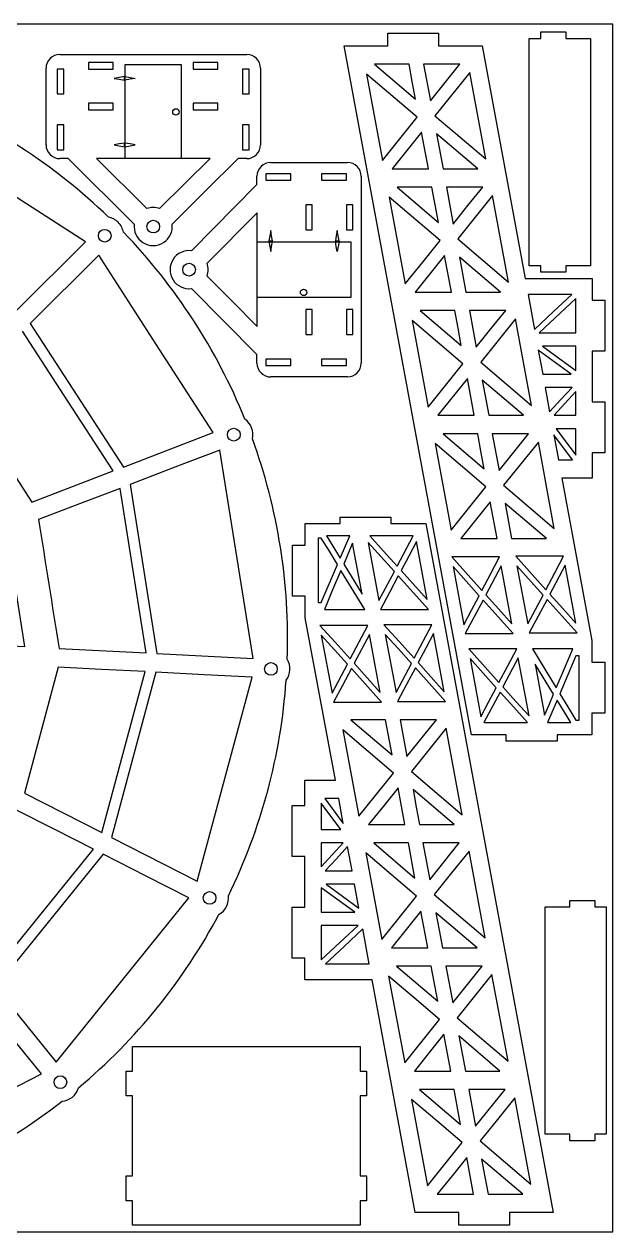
# Model space of a CAD drawing. Extents: x 0 to 710, y 0 to 570.
# Drawn here: x 432 to 710, y 0 to 570 of the extents above; entities that cross this region are included whole.
import ezdxf

# ---------------------------------------------------------------- set-up
doc = ezdxf.new("R2010")
doc.units = 0
doc.header["$MEASUREMENT"] = 0
doc.layers.add('DEFAULT', color=1, linetype='Continuous')

msp = doc.modelspace()

# ---------------------------------------------------------------- linework, layer by layer
at = {"color": 5}
msp.add_lwpolyline([(0, 0), (710, 0), (710, 570), (0, 570)], close=True, dxfattribs=at)
at = {"layer": 'DEFAULT'}
for p, q in [((603.7085, 559.822), (603.7085, 565.822)), ((603.7085, 565.822), (627.7085, 565.822)), ((627.7085, 565.822), (627.7085, 559.822)), ((675.9725, 563.295), (675.9725, 566.3265)), ((675.9725, 566.3265), (687.739, 566.3265)), ((687.739, 566.3265), (687.739, 563.295)), ((643.2035, 234.6085), (583.1325, 559.822)), ((583.1325, 559.822), (603.7085, 559.822)), ((627.7085, 559.822), (648.2845, 559.822)), ((648.2845, 559.822), (668.558, 449.9023)), ((670.501, 455.99135), (670.501, 563.295)), ((670.501, 563.295), (675.9725, 563.295)), ((687.739, 563.295), (699.3965, 563.295)), ((699.3965, 563.295), (699.3965, 455.99135)), ((448.9179, 555.6955), (537.16, 555.6955)), ((442.40685, 513.0465), (442.40685, 549.1845)), ((450.79885, 548.828), (447.7343, 548.828)), ((447.7343, 548.828), (447.7343, 537.0545)), ((450.79885, 537.0545), (450.79885, 548.828)), ((474.1742, 551.8385), (462.4004, 551.8385)), ((462.4004, 551.8385), (462.4004, 548.7745)), ((462.4004, 548.7745), (474.1742, 548.7745)), ((474.1742, 548.7745), (474.1742, 551.8385)), ((523.5875, 551.839), (511.814, 551.839)), ((511.814, 551.839), (511.814, 548.7745)), ((511.814, 548.7745), (523.5875, 548.7745)), ((523.5875, 548.7745), (523.5875, 551.839)), ((538.2905, 548.8285), (535.226, 548.8285)), ((535.226, 548.8285), (535.226, 537.055)), ((538.2905, 537.055), (538.2905, 548.8285)), ((543.656, 549.1875), (543.6715, 513.0495)), ((613.8055, 551.1555), (597.426, 551.1555)), ((597.426, 551.1555), (616.86, 534.585)), ((615.333, 542.87), (613.8055, 551.1555)), ((637.818, 551.1555), (620.6735, 551.1555)), ((620.6735, 551.1555), (623.8905, 533.815)), ((642.4105, 547.2295), (625.99, 526.7995)), ((630.8545, 542.485), (637.818, 551.1555)), ((649.96, 506.3695), (642.4105, 547.2295)), ((617.633, 526.0285), (593.664, 546.4575)), ((593.664, 546.4575), (601.2555, 505.6)), ((616.86, 534.585), (615.333, 542.87)), ((623.8905, 533.815), (630.8545, 542.485)), ((447.7343, 537.0545), (450.79885, 537.0545)), ((535.226, 537.055), (538.2905, 537.055)), ((474.1742, 532.6445), (462.4004, 532.6445)), ((462.4004, 532.6445), (462.4004, 529.58)), ((474.1742, 529.58), (474.1742, 532.6445)), ((523.5875, 532.6445), (511.814, 532.6445)), ((511.814, 532.6445), (511.814, 529.58)), ((523.5875, 529.58), (523.5875, 532.6445)), ((462.4004, 529.58), (474.1742, 529.58)), ((511.814, 529.58), (523.5875, 529.58)), ((609.444, 515.8145), (617.633, 526.0285)), ((625.99, 526.7995), (637.975, 516.5845)), ((450.79885, 522.4915), (447.7343, 522.4915)), ((447.7343, 522.4915), (447.7343, 510.718)), ((450.79885, 510.718), (450.79885, 522.4915)), ((538.2905, 522.4915), (535.226, 522.4915)), ((535.226, 522.4915), (535.226, 510.718)), ((538.2905, 510.718), (538.2905, 522.4915)), ((619.7305, 519.0145), (605.8035, 501.674)), ((622.9475, 501.674), (619.7305, 519.0145)), ((601.2555, 505.6), (609.444, 515.8145)), ((646.195, 501.674), (626.7725, 518.2345)), ((626.7725, 518.2345), (629.8635, 501.674)), ((637.975, 516.5845), (649.96, 506.3695)), ((447.7343, 510.718), (450.79885, 510.718)), ((535.226, 510.718), (538.2905, 510.718)), ((452.89165, 506.5355), (448.9179, 506.5355)), ((484.0896, 475.6614), (452.89165, 506.5355)), ((519.853, 506.5515), (466.1787, 506.5515)), ((466.1787, 506.5515), (490.01005, 482.9688)), ((507.9365, 494.75905), (519.853, 506.5515)), ((533.125, 506.5355), (517.53, 491.0991)), ((537.1455, 506.5355), (533.125, 506.5355)), ((548.511, 504.74), (584.649, 504.74)), ((605.8035, 501.674), (614.3755, 501.674)), ((614.3755, 501.674), (622.9475, 501.674)), ((629.8635, 501.674), (638.0295, 501.674)), ((638.0295, 501.674), (646.195, 501.674)), ((542, 494.255), (542, 498.22875)), ((557.956, 499.4123), (546.1825, 499.4123)), ((546.1825, 499.4123), (546.1825, 496.34775)), ((546.1825, 496.34775), (557.956, 496.34775)), ((557.956, 496.34775), (557.956, 499.4123)), ((584.2925, 499.4123), (572.519, 499.4123)), ((572.519, 499.4123), (572.519, 496.34775)), ((572.519, 496.34775), (584.2925, 496.34775)), ((584.2925, 496.34775), (584.2925, 499.4123)), ((591.16, 498.22875), (591.16, 409.9866)), ((460.9988, 467.27025), (419.0987, 494.24685)), ((496.02025, 482.96685), (507.9365, 494.75905)), ((517.53, 491.0991), (501.935, 475.6627)), ((511.126, 463.057), (542, 494.255)), ((624.5625, 493.00715), (608.2275, 493.00715)), ((608.2275, 493.00715), (627.616, 476.4431)), ((626.0895, 484.72515), (624.5625, 493.00715)), ((648.575, 493.0072), (631.477, 493.0072)), ((631.477, 493.0072), (634.6535, 475.67415)), ((641.6145, 484.34065), (648.575, 493.0072)), ((568.109, 484.7462), (565.0445, 484.7462)), ((565.0445, 484.7462), (565.0445, 472.9724)), ((568.109, 472.9724), (568.109, 484.7462)), ((587.3035, 484.7462), (584.239, 484.7462)), ((584.239, 484.7462), (584.239, 472.9724)), ((587.3035, 472.9724), (587.3035, 484.7462)), ((628.435, 467.8807), (604.421, 488.31175)), ((604.421, 488.31175), (612.013, 447.4497)), ((627.616, 476.4431), (626.0895, 484.72515)), ((653.1695, 489.08315), (636.7475, 468.65215)), ((660.7615, 448.2211), (653.1695, 489.08315)), ((542.016, 480.96795), (518.4335, 457.13655)), ((542.016, 427.2938), (542.016, 480.96795)), ((634.6535, 475.67415), (641.614, 484.34065)), ((565.0445, 472.9724), (568.109, 472.9724)), ((584.239, 472.9724), (587.3035, 472.9724)), ((620.224, 457.66515), (628.435, 467.8807)), ((636.7475, 468.65215), (648.7545, 458.4366)), ((428.6845, 434.94445), (460.9988, 467.27025)), ((467.2747, 460.9981), (434.98585, 428.72335)), ((494.2762, 419.114), (467.2747, 460.9981)), ((612.013, 447.4497), (620.224, 457.6652)), ((630.535, 460.8661), (616.6075, 443.52565)), ((633.752, 443.52565), (630.535, 460.8661)), ((656.9995, 443.5256), (637.5655, 460.0961)), ((637.5655, 460.0961), (640.62, 443.5256)), ((648.7545, 458.4366), (660.7615, 448.2211)), ((518.4315, 451.1264), (530.2235, 439.2101)), ((675.9725, 455.99135), (670.501, 455.99135)), ((675.9725, 452.99135), (675.9725, 455.99135)), ((687.739, 452.99135), (675.9725, 452.99135)), ((699.3965, 455.99135), (687.739, 455.99135)), ((687.739, 455.99135), (687.739, 452.99135)), ((526.5635, 429.61675), (511.127, 445.2118)), ((668.558, 449.9023), (700.284, 449.9023)), ((700.284, 449.9023), (700.284, 439.7083)), ((530.2235, 439.2101), (542.016, 427.2938)), ((616.6075, 443.52565), (625.1795, 443.52565)), ((625.1795, 443.52565), (633.752, 443.52565)), ((640.62, 443.5256), (648.8095, 443.5256)), ((648.8095, 443.5256), (656.9995, 443.5256)), ((690.643, 442.4012), (669.9535, 442.4012)), ((669.9535, 442.4012), (673.0065, 425.92275)), ((692.584, 440.5879), (675.2335, 424.377)), ((681.8245, 434.16195), (690.643, 442.4012)), ((692.584, 432.48245), (692.584, 440.5879)), ((700.284, 439.7083), (706.284, 439.7083)), ((706.284, 439.7083), (706.284, 415.7083)), ((568.109, 435.33275), (565.0445, 435.33275)), ((565.0445, 435.33275), (565.0445, 423.55895)), ((568.109, 423.55895), (568.109, 435.33275)), ((587.3035, 435.33275), (584.239, 435.33275)), ((584.239, 435.33275), (584.239, 423.55895)), ((587.3035, 423.55895), (587.3035, 435.33275)), ((635.366, 434.8589), (619.0345, 434.8589)), ((619.0345, 434.8589), (638.457, 418.29815)), ((636.9115, 426.5785), (635.366, 434.8589)), ((659.4265, 434.8589), (642.282, 434.8589)), ((642.282, 434.8589), (645.499, 417.5185)), ((652.4625, 426.1887), (659.4265, 434.8589)), ((673.0065, 425.92275), (681.8245, 434.162)), ((434.98585, 428.72335), (478.9208, 360.9666)), ((542, 414.0217), (526.5635, 429.61675)), ((639.24, 409.73335), (615.27, 430.16335)), ((615.27, 430.16335), (622.819, 389.30345)), ((663.974, 430.93275), (647.597, 410.50405)), ((671.5655, 390.07535), (663.974, 430.93275)), ((692.584, 424.377), (692.584, 432.4824)), ((452.7598, 392.122), (431.37015, 425.1093)), ((565.0445, 423.55895), (568.109, 423.55895)), ((584.239, 423.55895), (587.3035, 423.55895)), ((638.457, 418.29815), (636.9115, 426.5785)), ((645.499, 417.5185), (652.4625, 426.1887)), ((675.2335, 424.377), (692.584, 424.377)), ((521.2775, 377.23), (494.2762, 419.114)), ((690.332, 404.8768), (674.8135, 416.168)), ((674.8135, 416.168), (676.9055, 404.8768)), ((692.584, 418.0619), (676.7145, 418.0619)), ((676.7145, 418.0619), (692.584, 406.51545)), ((692.584, 412.28865), (692.584, 418.0619)), ((542, 410.00135), (542, 414.0217)), ((557.956, 411.9207), (546.1825, 411.9207)), ((546.1825, 411.9207), (546.1825, 408.85615)), ((557.956, 408.85615), (557.956, 411.9207)), ((584.293, 411.9207), (572.5195, 411.9207)), ((572.5195, 411.9207), (572.5195, 408.85615)), ((584.293, 408.85615), (584.293, 411.9207)), ((647.597, 410.50405), (659.581, 400.28965)), ((692.584, 406.51545), (692.584, 412.28865)), ((706.284, 415.7083), (700.284, 415.7083)), ((700.284, 415.7083), (700.284, 391.7083)), ((546.1825, 408.85615), (557.956, 408.85615)), ((572.5195, 408.85615), (584.293, 408.85615)), ((631.0295, 399.51835), (639.24, 409.73335)), ((676.9055, 404.8768), (683.6185, 404.8768)), ((683.6185, 404.8768), (690.332, 404.8768)), ((584.652, 403.4909), (548.514, 403.47525)), ((622.819, 389.30345), (631.0295, 399.51835)), ((641.339, 402.7177), (627.412, 385.3773)), ((644.556, 385.3773), (641.339, 402.7177)), ((667.804, 385.3773), (648.3695, 401.9478)), ((648.3695, 401.9478), (651.424, 385.3773)), ((659.581, 400.2897), (671.5655, 390.07535)), ((402.2417, 395.9936), (435.75335, 344.39215)), ((690.783, 398.56175), (678.056, 398.56175)), ((678.056, 398.56175), (680.1495, 387.01115)), ((692.584, 396.60545), (682.247, 385.3767)), ((685.4665, 392.78645), (690.783, 398.56175)), ((692.584, 385.3767), (692.584, 396.60545)), ((474.1495, 359.13475), (452.7598, 392.122)), ((680.1495, 387.01115), (685.4665, 392.78645)), ((700.284, 391.7083), (706.284, 391.7083)), ((706.284, 391.7083), (706.284, 367.7083)), ((627.412, 385.3773), (635.984, 385.3773)), ((635.984, 385.3773), (644.556, 385.3773)), ((651.424, 385.3773), (659.614, 385.3773)), ((659.614, 385.3773), (667.804, 385.3773)), ((682.247, 385.3767), (687.4155, 385.3767)), ((687.4155, 385.3767), (692.584, 385.3767)), ((478.9208, 360.9666), (521.2775, 377.23)), ((646.2185, 376.71065), (629.839, 376.71065)), ((629.839, 376.71065), (649.273, 360.14015)), ((647.7455, 368.4254), (646.2185, 376.71065)), ((670.2305, 376.71065), (653.0865, 376.71065)), ((653.0865, 376.71065), (656.3035, 359.3702)), ((663.267, 368.0404), (670.2305, 376.71065)), ((692.584, 379.06165), (683.2805, 379.06165)), ((683.2805, 379.06165), (692.584, 366.59225)), ((692.584, 372.82695), (692.584, 379.06165)), ((650.044, 351.5851), (626.074, 372.0151)), ((626.074, 372.0151), (633.6235, 331.15515)), ((674.8235, 372.78455), (658.4025, 352.3546)), ((682.3725, 331.9246), (674.8235, 372.78455)), ((690.931, 364.37655), (682.167, 376.12215)), ((682.167, 376.12215), (684.3255, 364.37655)), ((692.584, 366.59225), (692.584, 372.82695)), ((524.4345, 368.9843), (503.287, 360.86495)), ((540.1825, 270.5698), (524.4345, 368.9843)), ((649.273, 360.14015), (647.7455, 368.4254)), ((656.3035, 359.3702), (663.267, 368.0404)), ((706.284, 367.7083), (700.284, 367.7083)), ((700.284, 367.7083), (700.284, 355.7083)), ((435.75335, 344.39215), (474.1495, 359.13475)), ((503.287, 360.865), (482.13935, 352.74565)), ((684.3255, 364.37655), (687.628, 364.37655)), ((687.628, 364.37655), (690.931, 364.37655)), ((700.284, 355.7083), (685.9315, 355.7083)), ((685.9315, 355.7083), (700.137, 279.05465)), ((477.3665, 350.9132), (458.1419, 343.53215)), ((489.6164, 273.22155), (477.3665, 350.9132)), ((482.13935, 352.74565), (494.72035, 272.95385)), ((641.8335, 341.3702), (650.044, 351.5851)), ((658.4025, 352.3546), (670.3875, 342.1396)), ((458.14195, 343.5322), (438.91735, 336.1512)), ((652.1435, 344.56945), (638.216, 327.229)), ((655.3605, 327.229), (652.1435, 344.56945)), ((678.608, 327.22905), (659.174, 343.79955)), ((659.174, 343.79955), (662.2285, 327.22905)), ((670.3875, 342.1396), (682.3725, 331.9246)), ((581.2215, 334.3032), (581.2215, 337.3032)), ((581.2215, 337.3032), (605.2215, 337.3032)), ((605.2215, 337.3032), (605.2215, 334.3032)), ((633.6235, 331.15515), (641.8335, 341.37015)), ((564.788, 334.3032), (581.2215, 334.3032)), ((564.788, 324.08015), (564.788, 334.3032)), ((605.2215, 334.3032), (621.7215, 334.3032)), ((621.7215, 334.3032), (681.793, 9.08975)), ((572.362, 327.4156), (570.862, 327.4156)), ((570.862, 327.4156), (570.862, 297.0279)), ((576.181, 321.18635), (572.362, 327.4156)), ((580.29, 328.48235), (574.8185, 328.48235)), ((574.8185, 328.48235), (581.258, 317.91055)), ((585.761, 328.48235), (580.29, 328.48235)), ((581.258, 317.91055), (585.761, 328.48235)), ((587.1185, 325.0754), (585.0215, 320.12465)), ((591.6155, 300.90535), (587.1185, 325.0754)), ((600.673, 318.5419), (594.485, 325.4099)), ((594.485, 325.4099), (599.595, 297.98475)), ((615.761, 328.48235), (595.2175, 328.48235)), ((595.2175, 328.48235), (601.6895, 321.32395)), ((608.1615, 314.16555), (615.761, 328.48235)), ((617.267, 325.7919), (613.635, 318.94955)), ((622.3285, 298.3756), (617.267, 325.7919)), ((638.216, 327.229), (646.788, 327.229)), ((646.788, 327.229), (655.3605, 327.229)), ((662.2285, 327.22905), (670.418, 327.22905)), ((670.418, 327.22905), (678.608, 327.22905)), ((558.788, 300.08015), (558.788, 324.08015)), ((558.788, 324.08015), (564.788, 324.08015)), ((579.9995, 314.9572), (576.181, 321.18635)), ((585.0215, 320.12465), (582.9245, 315.1739)), ((601.6895, 321.3239), (608.1615, 314.16555)), ((572.362, 297.0279), (579.9995, 314.9572)), ((582.9245, 315.1739), (591.6155, 300.90535)), ((606.8615, 311.6739), (600.673, 318.54195)), ((613.635, 318.94955), (610.003, 312.10715)), ((656.564, 318.5623), (633.922, 318.5623)), ((633.922, 318.5623), (648.168, 302.74555)), ((646.868, 300.25385), (634.5425, 313.98545)), ((634.5425, 313.98545), (639.604, 286.56915)), ((657.2765, 314.37635), (650.01, 300.6872)), ((652.366, 310.6539), (656.564, 318.5623)), ((662.3865, 286.95115), (657.2765, 314.37635)), ((686.77, 318.88195), (664.1285, 318.88195)), ((664.1285, 318.88195), (678.3745, 303.06515)), ((677.0745, 300.57345), (664.7195, 314.33745)), ((664.7195, 314.33745), (669.822, 286.9113)), ((687.4825, 314.6959), (680.216, 301.0068)), ((682.572, 310.97355), (686.77, 318.88195)), ((692.5925, 287.27075), (687.4825, 314.6959)), ((581.6245, 312.1946), (577.7135, 302.99665)), ((592.8995, 293.79875), (581.6245, 312.1946)), ((599.595, 297.98475), (606.8615, 311.6739)), ((608.703, 309.6155), (604.505, 301.7071)), ((622.949, 293.79875), (608.703, 309.6155)), ((610.003, 312.10715), (622.3285, 298.3756)), ((648.168, 302.74555), (652.366, 310.6539)), ((678.3745, 303.06515), (682.572, 310.97355)), ((432.44715, 276.2202), (428.15855, 303.2971)), ((577.7135, 302.99665), (573.8025, 293.79875)), ((564.788, 300.08015), (558.788, 300.08015)), ((564.788, 289.85705), (564.788, 300.08015)), ((570.862, 297.0279), (572.362, 297.0279)), ((604.505, 301.7071), (600.307, 293.79875)), ((648.71, 298.1955), (640.314, 282.37875)), ((643.236, 293.4115), (646.868, 300.25385)), ((655.86, 290.28715), (648.71, 298.1955)), ((650.01, 300.6872), (656.198, 293.8192)), ((678.916, 298.5151), (670.52, 282.69835)), ((673.448, 293.74235), (677.0745, 300.57345)), ((686.066, 290.6067), (678.916, 298.5151)), ((680.216, 301.0068), (686.404, 294.13875)), ((573.8025, 293.79875), (592.8995, 293.79875)), ((600.307, 293.79875), (622.949, 293.79875)), ((639.604, 286.56915), (643.236, 293.4115)), ((656.198, 293.8192), (662.3865, 286.95115)), ((669.822, 286.9113), (673.448, 293.74235)), ((686.404, 294.13875), (692.5925, 287.27075)), ((578.9935, 213.20335), (564.788, 289.85705)), ((594.4055, 286.2134), (571.7095, 286.2134)), ((571.7095, 286.2134), (578.8595, 278.305)), ((586.0095, 270.3966), (594.4055, 286.2134)), ((624.6115, 286.53295), (601.9155, 286.53295)), ((601.9155, 286.53295), (609.0655, 278.62455)), ((616.2155, 270.7162), (624.6115, 286.53295)), ((663.01, 282.37875), (655.86, 290.28715)), ((693.216, 282.69835), (686.066, 290.6067)), ((578.521, 274.7729), (572.333, 281.6409)), ((572.333, 281.6409), (577.443, 254.21575)), ((595.1035, 282.00035), (591.477, 275.1693)), ((600.206, 254.57425), (595.1035, 282.00035)), ((608.7275, 275.09255), (602.539, 281.96055)), ((602.539, 281.96055), (607.649, 254.53535)), ((625.3215, 282.34255), (621.6895, 275.5002)), ((630.383, 254.92625), (625.3215, 282.34255)), ((640.314, 282.37875), (663.01, 282.37875)), ((670.52, 282.69835), (693.216, 282.69835)), ((392.8163, 278.2972), (432.44715, 276.2202)), ((448.54875, 275.3751), (489.6164, 273.22155)), ((584.7095, 267.9049), (578.521, 274.7729)), ((578.8595, 278.30495), (586.0095, 270.3966)), ((591.477, 275.1693), (587.851, 268.3382)), ((614.9155, 268.2245), (608.7275, 275.09255)), ((609.0655, 278.62455), (616.2155, 270.7162)), ((621.6895, 275.5002), (618.0575, 268.65785)), ((664.618, 275.113), (641.9765, 275.113)), ((641.9765, 275.113), (656.2225, 259.29615)), ((660.42, 267.2046), (664.618, 275.113)), ((691.123, 275.113), (672.026, 275.113)), ((672.026, 275.113), (683.3005, 256.7171)), ((687.212, 265.91505), (691.123, 275.113)), ((700.137, 279.05465), (700.137, 268.8315)), ((494.72035, 272.95385), (540.1825, 270.5698)), ((577.443, 254.21575), (584.7095, 267.9049)), ((587.851, 268.3382), (600.206, 254.57425)), ((607.649, 254.53535), (614.9155, 268.2245)), ((618.0575, 268.65785), (630.383, 254.92625)), ((654.922, 256.8045), (642.5965, 270.53605)), ((642.5965, 270.53605), (647.658, 243.11975)), ((665.3305, 270.92695), (658.064, 257.2378)), ((670.4405, 243.5018), (665.3305, 270.92695)), ((682.0005, 253.73785), (673.31, 268.0064)), ((673.31, 268.0064), (677.8065, 243.83635)), ((692.563, 271.8838), (684.9255, 253.95455)), ((694.063, 271.8838), (692.563, 271.8838)), ((694.063, 241.4961), (694.063, 271.8838)), ((700.137, 268.8315), (706.137, 268.8315)), ((706.137, 268.8315), (706.137, 244.8315)), ((448.0846, 266.5586), (432.1688, 207.1175)), ((468.64715, 265.48095), (448.0846, 266.5586)), ((489.20965, 264.40325), (468.64715, 265.48095)), ((468.80205, 188.45195), (489.20965, 264.40325)), ((494.3151, 264.1357), (473.35595, 186.1316)), ((517.019, 262.9458), (494.3151, 264.1357)), ((539.723, 261.75595), (517.019, 262.9458)), ((586.551, 265.84655), (582.353, 257.93815)), ((600.797, 250.02975), (586.551, 265.84655)), ((616.757, 266.16615), (612.5595, 258.2578)), ((631.003, 250.3494), (616.757, 266.16615)), ((656.2225, 259.29615), (660.42, 267.20455)), ((683.3005, 256.7171), (687.212, 265.91505)), ((513.8195, 165.51445), (539.723, 261.75595)), ((582.353, 257.93815), (578.155, 250.02975)), ((612.5595, 258.2578), (608.3615, 250.3494)), ((651.29, 249.96215), (654.922, 256.8045)), ((658.064, 257.2378), (664.252, 250.3698)), ((656.764, 254.74615), (649.1645, 240.42935)), ((663.236, 247.58775), (656.764, 254.74615)), ((683.6675, 251.00115), (679.164, 240.42935)), ((679.9035, 248.7871), (682.0005, 253.73785)), ((690.1065, 240.42935), (683.6675, 251.00115)), ((684.9255, 253.95455), (688.7445, 247.72535)), ((578.155, 250.02975), (600.797, 250.02975)), ((608.3615, 250.3494), (631.003, 250.3494)), ((647.658, 243.11975), (651.29, 249.96215)), ((669.708, 240.42935), (663.236, 247.58775)), ((664.252, 250.3698), (670.4405, 243.5018)), ((677.8065, 243.83635), (679.9035, 248.7871)), ((688.7445, 247.72535), (692.563, 241.4961)), ((594.507, 241.6827), (586.3175, 241.6827)), ((586.3175, 241.6827), (605.7515, 225.1122)), ((602.697, 241.6827), (594.507, 241.6827)), ((605.7515, 225.1122), (602.697, 241.6827)), ((618.137, 241.6827), (609.565, 241.6827)), ((609.565, 241.6827), (612.782, 224.3423)), ((612.782, 224.3423), (626.709, 241.6827)), ((626.709, 241.6827), (618.137, 241.6827)), ((649.1645, 240.42935), (669.708, 240.42935)), ((679.164, 240.42935), (684.6355, 240.42935)), ((684.6355, 240.42935), (690.1065, 240.42935)), ((692.563, 241.4961), (694.063, 241.4961)), ((706.137, 244.8315), (700.137, 244.8315)), ((700.137, 244.8315), (700.137, 234.60845)), ((594.5375, 226.77215), (582.5525, 236.98715)), ((582.5525, 236.98715), (590.102, 196.1272)), ((631.302, 237.7566), (623.0915, 227.5416)), ((638.8515, 196.8967), (631.302, 237.7566)), ((659.7035, 234.6085), (643.2035, 234.6085)), ((659.7035, 231.6085), (659.7035, 234.6085)), ((700.137, 234.6085), (683.7035, 234.6085)), ((683.7035, 234.6085), (683.7035, 231.6085)), ((683.7035, 231.6085), (659.7035, 231.6085)), ((606.523, 216.55715), (594.538, 226.77215)), ((623.0915, 227.5416), (614.881, 217.32665)), ((614.881, 217.32665), (638.8515, 196.8967)), ((564.6415, 201.20335), (564.6415, 213.20335)), ((564.6415, 213.20335), (578.9935, 213.20335)), ((590.102, 196.1272), (606.523, 216.55715)), ((432.1688, 207.1175), (468.80205, 188.45195)), ((608.622, 209.54155), (601.6585, 200.87135)), ((611.839, 192.20115), (608.622, 209.54155)), ((635.0865, 192.20115), (615.6525, 208.7716)), ((615.6525, 208.7716), (617.1795, 200.4864)), ((558.6415, 177.20335), (558.6415, 201.20335)), ((558.6415, 201.20335), (564.6415, 201.20335)), ((581.645, 189.8501), (572.341, 202.3195)), ((572.341, 202.3195), (572.341, 196.0848)), ((577.297, 204.5352), (573.9945, 204.5352)), ((573.9945, 204.5352), (582.758, 192.7896)), ((580.6, 204.5352), (577.297, 204.5352)), ((582.758, 192.7896), (580.6, 204.5352)), ((601.6585, 200.87135), (594.6945, 192.20115)), ((617.1795, 200.4864), (618.707, 192.20115)), ((446.50135, 189.90565), (428.1587, 199.25115)), ((572.341, 196.0848), (572.341, 189.8501)), ((464.84395, 180.56015), (446.50135, 189.9057)), ((572.341, 189.8501), (581.645, 189.8501)), ((594.6945, 192.20115), (611.839, 192.20115)), ((618.707, 192.20115), (635.0865, 192.20115)), ((473.35595, 186.1316), (513.8195, 165.51445)), ((577.5095, 183.53505), (572.341, 183.53505)), ((572.341, 183.53505), (572.341, 172.30625)), ((572.341, 172.30625), (582.6785, 183.53505)), ((582.6785, 183.53505), (577.51, 183.53505)), ((605.3115, 183.5344), (597.1215, 183.5344)), ((597.1215, 183.5344), (616.5555, 166.9639)), ((613.501, 183.5344), (605.3115, 183.5344)), ((616.5555, 166.9639), (613.501, 183.5344)), ((628.941, 183.5344), (620.369, 183.5344)), ((620.369, 183.5344), (623.586, 166.194)), ((623.586, 166.194), (637.5135, 183.5344)), ((637.5135, 183.5344), (628.941, 183.5344)), ((415.3072, 119.47405), (464.84395, 180.56015)), ((469.39925, 178.2392), (418.52355, 115.502)), ((489.60525, 167.9443), (469.39925, 178.2392)), ((564.6415, 177.20335), (558.6415, 177.20335)), ((564.6415, 153.20335), (564.6415, 177.20335)), ((584.7755, 181.90055), (579.459, 176.12525)), ((586.869, 170.34995), (584.7755, 181.90055)), ((605.344, 168.622), (593.3595, 178.8364)), ((593.3595, 178.8364), (600.951, 137.97895)), ((642.106, 179.60835), (633.896, 169.39335)), ((649.6555, 138.7484), (642.106, 179.60835)), ((579.459, 176.12525), (574.142, 170.34995)), ((509.811, 157.6494), (489.60525, 167.9443)), ((574.142, 170.34995), (586.869, 170.34995)), ((617.328, 158.40765), (605.344, 168.622)), ((633.896, 169.39335), (625.6855, 159.17835)), ((588.2105, 150.84985), (572.341, 162.39635)), ((572.341, 162.39635), (572.341, 156.6231)), ((581.3065, 164.03495), (574.5935, 164.03495)), ((574.5935, 164.03495), (590.1115, 152.74375)), ((588.02, 164.03495), (581.3065, 164.03495)), ((590.1115, 152.74375), (588.02, 164.03495)), ((447.16385, 80.1335), (509.811, 157.6494)), ((572.341, 156.6231), (572.341, 150.84985)), ((600.951, 137.97895), (617.328, 158.40765)), ((625.6855, 159.17835), (649.6555, 138.7484)), ((689.6575, 153.33605), (689.6575, 156.33605)), ((689.6575, 156.33605), (701.424, 156.33605)), ((701.424, 156.33605), (701.424, 153.33605)), ((558.6415, 129.20335), (558.6415, 153.20335)), ((558.6415, 153.20335), (564.6415, 153.20335)), ((572.341, 150.84985), (588.2105, 150.84985)), ((619.426, 151.39325), (612.4625, 142.72305)), ((622.643, 134.05285), (619.426, 151.39325)), ((645.8905, 134.05285), (626.468, 150.61365)), ((626.468, 150.61365), (628.0135, 142.33325)), ((678, 46.0326), (678, 153.33605)), ((678, 153.33605), (689.6575, 153.33605)), ((701.424, 153.33605), (706.8955, 153.33605)), ((706.8955, 153.33605), (706.8955, 46.0326)), ((572.341, 128.3239), (589.6915, 144.5348)), ((589.6915, 144.5348), (572.341, 144.5348)), ((572.341, 144.5348), (572.341, 136.42935)), ((591.919, 142.98905), (583.1005, 134.7498)), ((594.972, 126.51055), (591.919, 142.98905)), ((612.4625, 142.72305), (605.499, 134.05285)), ((628.0135, 142.3332), (629.559, 134.05285)), ((572.341, 136.42935), (572.341, 128.3239)), ((583.1005, 134.7498), (574.282, 126.51055)), ((605.499, 134.05285), (622.643, 134.05285)), ((629.559, 134.05285), (645.8905, 134.05285)), ((564.6415, 129.20335), (558.6415, 129.20335)), ((564.6415, 119.00935), (564.6415, 129.20335)), ((574.282, 126.51055), (594.972, 126.51055)), ((616.1705, 110.4751), (604.1635, 120.6906)), ((604.1635, 120.6906), (611.756, 79.82855)), ((616.1155, 125.3861), (607.926, 125.3861)), ((607.926, 125.3861), (627.36, 108.8156)), ((624.3055, 125.3861), (616.1155, 125.3861)), ((627.36, 108.8156), (624.3055, 125.3861)), ((639.7455, 125.3861), (631.1735, 125.3861)), ((631.1735, 125.3861), (634.3905, 108.0457)), ((634.3905, 108.0457), (648.3175, 125.3861)), ((648.3175, 125.3861), (639.7455, 125.3861)), ((652.912, 121.46205), (644.701, 111.24655)), ((660.5045, 80.6), (652.912, 121.46205)), ((418.52355, 115.502), (447.16385, 80.1335)), ((596.367, 119.00935), (564.6415, 119.00935)), ((616.641, 9.08975), (596.367, 119.00935)), ((628.1775, 100.2596), (616.1705, 110.4751)), ((644.701, 111.24655), (636.4905, 101.03105)), ((611.756, 79.82855), (628.1775, 100.2596)), ((636.4905, 101.03105), (660.5045, 80.6)), ((440.29035, 74.551), (425.9866, 92.22225)), ((630.2715, 93.23755), (623.311, 84.57105)), ((633.448, 75.90455), (630.2715, 93.23755)), ((656.6975, 75.90455), (637.309, 92.4686)), ((637.309, 92.4686), (638.836, 84.18655)), ((483.29795, 75.7971), (483.29795, 87.45955)), ((483.29795, 87.45955), (590.633, 87.45955)), ((590.633, 87.45955), (590.633, 75.7971)), ((623.311, 84.57105), (616.35, 75.90455)), ((638.836, 84.18655), (640.3625, 75.90455)), ((351.574, 29.13265), (440.29035, 74.551)), ((480.29795, 64.1407), (480.29795, 75.7971)), ((480.29795, 75.7971), (483.29795, 75.7971)), ((590.633, 75.7971), (593.633, 75.7971)), ((593.633, 75.7971), (593.633, 64.1407)), ((616.35, 75.90455), (633.448, 75.90455)), ((640.3625, 75.90455), (656.6975, 75.90455)), ((483.29795, 64.1407), (480.29795, 64.1407)), ((483.29795, 26.40935), (483.29795, 64.1407)), ((593.633, 64.1407), (590.633, 64.1407)), ((590.633, 64.1407), (590.633, 26.40935)), ((626.896, 67.2378), (618.73, 67.2378)), ((618.73, 67.2378), (638.1525, 50.67705)), ((635.062, 67.2378), (626.896, 67.2378)), ((638.1525, 50.67705), (635.062, 67.2378)), ((650.5495, 67.2378), (641.9775, 67.2378)), ((641.9775, 67.2378), (645.1945, 49.8974)), ((645.1945, 49.8974), (659.122, 67.2378)), ((659.122, 67.2378), (650.5495, 67.2378)), ((663.6695, 63.31165), (655.481, 53.0973)), ((671.261, 22.4543), (663.6695, 63.31165)), ((626.95, 52.3273), (614.965, 62.54225)), ((614.965, 62.54225), (622.5145, 21.68235)), ((638.935, 42.1123), (626.95, 52.3273)), ((655.481, 53.0973), (647.2925, 42.88295)), ((689.6575, 46.0326), (678, 46.0326)), ((689.6575, 43.00095), (689.6575, 46.0326)), ((706.8955, 46.0326), (701.424, 46.0326)), ((701.424, 46.0326), (701.424, 43.00095)), ((622.5145, 21.68235), (638.935, 42.1123)), ((647.2925, 42.88295), (671.261, 22.4543)), ((701.424, 43.00095), (689.6575, 43.00095)), ((641.0345, 35.09665), (634.0705, 26.42645)), ((644.2515, 17.75625), (641.0345, 35.09665)), ((667.499, 17.75625), (648.065, 34.32675)), ((648.065, 34.32675), (649.592, 26.0415)), ((480.29795, 14.6569), (480.29795, 26.40935)), ((480.29795, 26.40935), (483.29795, 26.40935)), ((590.633, 26.40935), (593.633, 26.40935)), ((593.633, 26.40935), (593.633, 14.6569)), ((634.0705, 26.42645), (627.107, 17.75625)), ((649.592, 26.0415), (651.1195, 17.75625)), ((627.107, 17.75625), (644.2515, 17.75625)), ((651.1195, 17.75625), (667.499, 17.75625)), ((483.29795, 14.6569), (480.29795, 14.6569)), ((483.29795, 3.08925), (483.29795, 14.6569)), ((593.633, 14.6569), (590.633, 14.6569)), ((590.633, 14.6569), (590.633, 3.08925)), ((637.217, 9.08975), (616.641, 9.08975)), ((637.217, 3.0897), (637.217, 9.08975)), ((681.793, 9.08975), (661.217, 9.08975)), ((661.217, 9.08975), (661.217, 3.0897)), ((590.633, 3.08925), (483.29795, 3.08925)), ((661.217, 3.0897), (637.217, 3.0897))]:
    msp.add_line(p, q, dxfattribs=at)
at = {"layer": 'DEFAULT', "color": 5}
for p, q in [((479.82705, 506.5515), (479.82705, 550.907)), ((479.82705, 550.907), (506.1975, 550.907)), ((506.1975, 550.907), (506.1975, 506.5515)), ((476.98965, 544.8575), (474.5572, 544.4235)), ((474.5572, 544.4235), (476.98965, 543.989)), ((479.42195, 545.2915), (476.98965, 544.8575)), ((476.98965, 543.989), (479.42185, 543.555)), ((479.42185, 543.555), (479.42195, 543.5565)), ((479.42195, 544.9975), (479.42195, 545.2915)), ((479.6361, 544.928), (479.42195, 544.9975)), ((479.42195, 544.9285), (479.6361, 544.9975)), ((479.42195, 543.5565), (479.42195, 544.9285)), ((479.6361, 544.9975), (479.6361, 545.2915)), ((479.6361, 545.2915), (482.0684, 544.8575)), ((479.6361, 543.5565), (479.6361, 544.9285)), ((479.6362, 543.5555), (479.6361, 543.5565)), ((482.0684, 543.9895), (479.6362, 543.5555)), ((482.0684, 544.8575), (484.5008, 544.4235)), ((484.5008, 544.4235), (482.0684, 543.9895)), ((476.9896, 513.4515), (474.55715, 513.0175)), ((474.55715, 513.0175), (476.9896, 512.5835)), ((479.42195, 513.8855), (476.9896, 513.4515)), ((479.4219, 513.3805), (479.63605, 513.4515)), ((479.4219, 512.1505), (479.4219, 513.3805)), ((479.42195, 513.4515), (479.42195, 513.8855)), ((479.6361, 513.5225), (479.42195, 513.4515)), ((482.0684, 513.4515), (479.6361, 513.8855)), ((479.6361, 513.8855), (479.6361, 513.5225)), ((479.6361, 513.4515), (479.6361, 512.1505)), ((484.5008, 513.0175), (482.0684, 513.4515)), ((482.0684, 512.5835), (484.5008, 513.0175)), ((476.9896, 512.5835), (479.4218, 512.149)), ((479.4218, 512.149), (479.4219, 512.1505)), ((479.6361, 512.1505), (479.6362, 512.149)), ((479.6362, 512.149), (482.0684, 512.5835)), ((548.048, 470.157), (547.614, 467.7248)), ((547.614, 467.7248), (547.615, 467.7247)), ((547.615, 467.5105), (547.614, 467.5104)), ((547.614, 467.5104), (548.048, 465.0782)), ((547.615, 467.7247), (548.845, 467.7247)), ((548.916, 467.5105), (547.615, 467.5105)), ((548.482, 472.5894), (548.048, 470.157)), ((548.916, 470.157), (548.482, 472.5894)), ((548.845, 467.7247), (548.916, 467.51055)), ((549.35, 467.72465), (548.916, 470.157)), ((548.987, 467.51055), (548.916, 467.72465)), ((548.916, 467.72465), (549.35, 467.72465)), ((548.916, 465.0782), (549.35, 467.51055)), ((549.35, 467.51055), (548.987, 467.51055)), ((579.4535, 470.15695), (579.0195, 467.72475)), ((579.0195, 467.72475), (579.021, 467.72465)), ((579.02, 467.5104), (579.021, 467.5105)), ((579.454, 465.0782), (579.02, 467.5104)), ((579.021, 467.72465), (580.393, 467.72465)), ((579.021, 467.5105), (580.393, 467.5105)), ((579.888, 472.58935), (579.4535, 470.15695)), ((580.322, 470.15695), (579.888, 472.58935)), ((580.756, 467.72465), (580.322, 470.15695)), ((580.756, 467.51055), (580.322, 465.0782)), ((580.393, 467.5105), (580.462, 467.72465)), ((580.393, 467.72465), (580.462, 467.51055)), ((580.462, 467.72465), (580.756, 467.72465)), ((580.462, 467.51055), (580.756, 467.51055)), ((542.0155, 467.3196), (586.3715, 467.3196)), ((548.048, 465.0782), (548.482, 462.6458)), ((548.482, 462.6458), (548.916, 465.0782)), ((579.888, 462.6458), (579.454, 465.0782)), ((580.322, 465.0782), (579.888, 462.6458)), ((586.3715, 467.3196), (586.3715, 440.94895)), ((586.3715, 440.94895), (542.0155, 440.94895))]:
    msp.add_line(p, q, dxfattribs=at)
for centre, radius in [((503.739, 528.553), 1.52297), ((564.0175, 443.4078), 1.52302)]:
    msp.add_circle(centre, radius, dxfattribs=at)
at = {"layer": 'DEFAULT'}
for centre, radius in [((470.1103, 470.1108), 3), ((493.01235, 474.4843), 3.00002), ((509.949, 454.1343), 3.00002), ((531.064, 376.25075), 2.99998), ((548.571, 265.7133), 2.99996), ((519.6055, 157.6114), 2.99996), ((449.17495, 70.6368), 3)]:
    msp.add_circle(centre, radius, dxfattribs=at)
for centre, radius, start, end in [((448.9179, 549.1845), 6.51105, 90, 180), ((537.1445, 549.1845), 6.511, 0.0247064, 89.8651879), ((279.7987, 279.799), 276.67154, 46.0350446, 67.9650036), ((448.9179, 513.0465), 6.51105, 180, 270), ((537.1605, 513.0465), 6.51105, 269.8673375, 0.0247064), ((548.511, 498.22875), 6.51105, 90, 180), ((584.649, 498.22875), 6.51105, 0, 90), ((470.1104, 470.1109), 9.00003, 45, 78.7309124), ((493.01235, 474.48435), 8.99996, 70.4753998, 109.4865691), ((470.1103, 470.1108), 8.99999, 11.2690876, 45), ((493.0123, 474.4843), 9.00003, 172.4850577, 7.5235442), ((279.7986, 279.7989), 276.67158, 22.0350481, 43.965009), ((509.949, 454.13435), 9.00003, 82.4850323, 277.5235442), ((509.949, 454.1343), 8.99996, 340.4753998, 19.4865691), ((548.511, 409.9863), 6.51105, 179.8676061, 270.0247064), ((584.649, 410.00195), 6.511, 270.0247064, 359.8649194), ((531.064, 376.2507), 9.00004, 347.2691031, 54.7313737), ((279.7986, 279.7989), 276.67154, 358.0350391, 19.9650087), ((25749.025, 4316.0095), 25621.10147, 188.936235391, 189.07384343), ((548.5715, 265.71325), 9.00001, 323.2689744, 30.7308571), ((279.7986, 279.7989), 276.67155, 334.0350466, 355.9650051), ((519.6055, 157.6113), 8.99996, 299.2686117, 6.731209), ((279.79865, 279.7989), 276.67156, 310.0350426, 331.964996), ((449.175, 70.6367), 9, 275.2691175, 342.7311607), ((279.79865, 279.7989), 276.6716, 286.0350502, 307.965004)]:
    msp.add_arc(centre, radius, start, end, dxfattribs=at)

doc.saveas('drawing.dxf')
